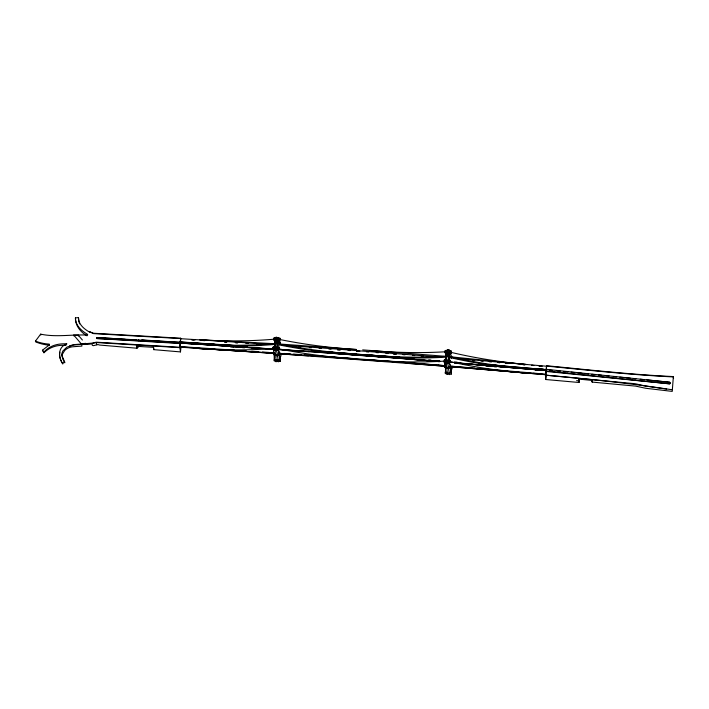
<?xml version="1.0" encoding="UTF-8"?>
<svg xmlns="http://www.w3.org/2000/svg" width="709" height="709" viewBox="0 0 709 709"><rect width="100%" height="100%" fill="white"/><g stroke="black" fill="none" stroke-linecap="round" stroke-linejoin="round"><path stroke-width="1.06" d="M546.533 366.225L453.84 358.231M546.586 366.092C588.816 370.231 630.992 374.831 673.337 376.922L672.229 391.395L645.713 388.275L635.556 386.104L592.192 382.098L592.077 380.432L578.872 379.085L579.102 382.497L545.655 379.51L546.586 365.738C588.798 369.806 630.948 374.609 673.293 376.568L673.55 378.562M545.664 375.167L635.299 383.755L645.465 386.024L666.637 389.073M275.393 347.818L275.438 347.064M446.998 356.21L447.024 355.555M277.325 347.747L277.662 346.435M448.469 360.482L448.646 357.407M546.16 369.868L546.178 369.318L669.766 382.266L669.597 383.844L546.054 371.436L546.01 370.887L669.597 383.835M449.471 360.181L449.612 357.469A207.985 76.058 6.1 0 0 504.134 367.138M449.462 364.302L449.603 361.59M450.507 354.057L450.605 352.249M275.641 354.952L275.686 354.287L273.904 354.172L273.39 349.2M277.343 355.085L277.396 354.411L279.116 354.562L278.389 349.572M362.689 349.883L445.146 356.281M62.977 359.543L61.603 354.323L62.817 351.035L66.956 347.082L73.692 345.008L92.223 343.484L96.371 342.536L179.758 347.64L180.201 343.511L96.699 338.512L96.805 337.555L247.095 346.329M96.699 338.512L105.029 338.884L105.127 337.927M105.029 338.884L138.618 340.71L138.725 339.753M180.068 342.775L242.682 346.914M180.157 341.898L242.77 346.036M153.445 346.674L153.773 349.643L180.467 351.912L179.758 346.79L208.49 349.041L179.82 347.153L180.662 338.211L93.455 333.248L89.307 331.652L93.517 333.602L180.724 338.574L180.378 341.8L180.662 338.211M180.467 351.912L181.008 346.878M277.006 349.67L276.935 350.361L274.578 350.255L274.649 349.502L272.938 349.369L273.187 347.091L275.11 347.233M275.854 340.214L273.931 340.063L274.179 337.785L275.881 337.909L275.952 337.227L279.958 338.282M272.947 349.44L273.187 347.091M273.94 340.143L274.179 337.785M276.466 349.794L276.537 349.103L278.238 349.227L278.433 347.685L273.559 347.321L273.417 348.784L275.119 348.872C274.41 350.37 278.353 349.484 275.03 349.564M276.262 338.149L274.551 338.016L274.401 339.487L279.213 339.771M275.216 349.005L273.514 348.881L273.63 347.437M273.736 354.518L273.958 352.426L273.763 354.287M274.808 347.773L275.065 344.025C280.215 341.339 275.34 353.64 277.352 344.007M275.322 343.519L275.526 339.682L277.813 339.664L277.706 343.608L277.963 340.329M274.675 347.685L275.411 343.865M275.136 343.342L275.872 339.522M275.189 349.581L275.11 350.273L276.634 350.521L275.119 350.379M280.037 359.977L280.277 357.699L280.321 361.28L275.881 361.643L275.961 360.952L274.25 360.828L274.507 357.274L274.525 358.267M279.275 354.996L275.376 355.448L275.615 354.305M277.662 338.512L277.715 337.67M277.804 337.608L277.715 338.255L279.373 338.636M276.599 350.379L276.678 349.697M277.449 343.484L277.813 339.664M279.311 353.552L279.931 359.862L278.22 359.729L278.15 360.42L274.401 359.445L274.082 354.784M277.361 347.889L277.379 344.166M277.822 343.546L277.839 339.815M277.414 354.438L278.15 360.42M277.396 355.501L277.511 354.713L279.195 354.695M279.231 339.921L279.426 338.379M278.407 349.962L278.54 348.367M278.619 349.75L278.797 347.827M279.833 338.388L279.612 340.444M276.599 349.608L278.717 349.803L278.956 347.516L277.033 347.375M279.949 338.211L279.718 340.568L277.396 340.293M279.045 354.535L279.231 352.807M279.142 355.2L279.399 352.79L279.107 355.165L279.931 359.862M279.727 358.781L280.011 356.131M280.844 356.317L281.048 354.376M355.998 354.775L382.523 356.999M382.08 356.751L439.5 361.67M446.253 359.968L444.33 359.826L444.1 362.184L447.592 362.37M451.092 350.946C453.317 355.032 442.345 354.287 445.323 350.521L449.462 350.131L449.391 350.822L451.101 351.026M444.446 360.021L444.295 362.131M445.438 350.707L445.279 352.825L445.491 350.858M447.68 361.838L449.391 361.962L449.577 360.42L444.703 360.057L444.561 361.519L446.262 361.608L446.289 362.432M450.419 352.577L445.544 352.178L445.695 350.751L447.406 350.884L447.476 350.193L447.485 351.558M447.769 363.256L446.28 363.15L446.369 361.741L444.658 361.617L444.773 360.172M445.633 352.151L445.766 350.866L447.494 351.15M445.119 365.029L444.897 367.368L446.794 367.413L447.175 372.996L447.255 372.305L445.544 372.181L445.438 366.004L445.553 367.51M445.314 365.17L444.906 367.023M445.961 360.509L446.209 356.76L448.505 356.742L448.664 357.513M446.289 356.078L447.024 352.258L446.59 356.264M445.128 366.899L446.785 367.023L446.581 368.139L448.513 368.503L445.27 367.484L445.394 365.915M445.731 362.99L445.793 362.237M445.819 360.42L446.555 356.6M446.191 360.42L446.581 356.751M446.652 356.069L446.962 352.816M445.571 370.772L445.287 372.73M447.556 351.646L447.609 350.911M451.465 374.006L451.429 370.435L451.465 374.015L449.754 373.882L449.683 374.574L445.403 373.563L445.58 371.862M447.609 362.529L447.725 361.723L449.364 361.812M447.76 363.114L447.751 362.343L449.533 362.299M448.505 356.742L448.132 360.562L446.165 360.261M448.965 356.281L448.593 356.219C450.268 345.177 447.946 360.996 449.267 354.828M445.731 362.99L448.097 363.168L448.159 362.405M448.505 360.624L448.894 356.964M444.534 361.936L445.057 366.916L446.759 367.04L446.688 367.687L450.268 367.297L449.453 362.423M448.567 367.998L448.717 367.608C451.341 369.522 450.259 363.965 450.286 367.936M449.391 361.962L449.577 360.42M448.487 352.524L450.383 352.665L450.569 351.115L448.859 350.99M450.463 353.312L450.569 351.115M448.177 360.11L450.109 360.252L449.869 362.609L447.822 362.432M450.348 367.43L448.655 367.448L448.469 368.414L449.302 373.156L449.364 372.464L451.075 372.588L450.41 366.323M451.252 357.992L451.438 356.246M451.385 358.187L451.589 356.131M450.959 370.692L451.252 367.98M451.075 372.588L450.596 367.732M451.988 369.052L452.2 367.111M546.586 365.738L545.646 374.671L449.719 366.597M545.655 379.51L546.196 374.476M278.22 349.076L278.38 347.942M278.584 349.803L278.841 347.694M278.726 349.874L278.965 347.587M280.277 357.708L280.321 361.28M445.084 352.869L445.332 350.592M445.553 352.213L445.704 350.795M445.651 352.311L445.766 350.866M448.398 367.811L448.487 367.147C447.397 359.942 445.775 362.405 446.617 367.989L448.593 368.131M276.023 360.261L275.828 354.872L273.94 354.553M275.464 355.253C274.489 348.323 276.785 348.27 277.343 355.12L275.535 354.987M274.791 341.844L274.915 343.83M275.881 361.643L275.898 360.367L278.256 360.544L278.54 361.838M447.033 374.379L447.042 373.102L449.409 373.28L449.683 374.574M274.268 359.552L274.25 360.819M277.813 338.282L277.831 338.432M278.158 337.714L276.067 337.413L278.194 337.573M449.302 350.45L447.273 350.299M450.694 351.46L450.977 353.791M450.933 351.265L450.756 353.179M449.949 360.562L449.763 362.485M59.857 352.213C58.652 356.237 60.814 360.544 62.817 363.974C58.138 357.389 57.713 346.861 66.894 343.883C58.2 343.36 49.807 345.407 43.861 352.116L43.94 352.754C49.869 347.02 57.482 344.627 65.981 345.469M279.178 354.943L277.396 354.987M274.472 354.633L274.613 357.398M279.381 340.267L279.878 344.193M276.607 350.131L276.572 348.988L278.282 349.147M450.525 353.002L451.021 356.928M49.524 345.212L47.131 344.955A43.869 40.723 -3 0 1 37.666 342.66L35.618 341.871L35.45 341.118L40.652 334.143C56.055 337.466 71.981 334.267 87.588 335.109L87.615 334.364C81.553 330.961 75.393 325.422 75.438 317.924L78.469 317.605L78.832 321.434M448.62 368.326L446.528 368.184M139.292 346.134L136.943 348.216L99.535 345.044C97.301 343.165 91.532 348.208 92.09 343.803L81.712 344.37L73.78 335.153L78.282 335.206L82.404 340.01M43.94 352.754L42.451 350.193L49.231 345.008L49.276 344.113L46.9 343.909A43.701 40.36 -12.7 0 1 37.48 341.853L35.45 341.118M62.729 363.265L64.661 362.042L61.789 355.174L64.785 350.379A12.922 12 -3 0 1 73.878 346.683L81.907 346.098L81.712 344.37M219.852 340.816L199.725 339.815A208.065 76.147 5.9 0 0 274.489 339.159M221.97 340.923L273.816 343.679M232.818 345.877L241.485 346.338M230.567 346.595L239.234 347.055M241.397 347.171L272.814 348.908M141.809 339.939L242.425 346.134M138.618 340.71L214.694 345.168M179.705 347.277L96.309 342.181L92.17 343.129L73.63 344.654L69.579 345.815M141.711 340.285L148.323 340.683M154.943 341.091L159.348 341.357M168.166 341.889L171.481 342.092M96.805 337.555L113.227 338.548M115.416 338.689L125.263 339.283M129.641 339.549L136.208 339.948M273.816 353.064L198.812 348.536A208.065 75.987 6.5 0 0 273.506 348.491M242.806 342.562L180.609 338.698M195.019 339.992L191.705 339.779L193.912 339.939M202.739 340.497L204.936 340.639M224.558 341.924L226.712 342.066M237.48 342.766L235.326 342.624L237.488 342.819M180.299 342.624L180.219 342.075L214.774 344.37M232.791 346.054L237.098 346.338M180.121 343.023L180.192 343.581L180.121 343.023L214.322 345.256M214.278 345.248L242.318 347.082M230.54 346.869L233.766 347.082M179.74 346.595L234.404 350.157M545.62 375.167L545.646 375.167C587.929 378.881 630.097 383.303 672.017 389.755M242.762 342.562L266.566 344.14M246.112 343.333L248.265 343.475L246.112 343.395M256.915 344.051L259.077 344.193M224.567 341.968L226.72 342.11M242.779 346.222L244.968 346.364M180.113 343.041L266.469 348.615M214.694 345.318L272.921 349.209M242.389 347.64L244.543 347.782M252.112 348.287L255.346 348.5M241.902 350.654L246.262 350.937M251.642 351.292L258.147 351.726M262.436 352.01L268.986 352.453M283.742 345.301L332.069 348.704M266.451 348.509L272.371 348.801M280.188 349.457L287.951 349.98M266.052 348.66L272.921 349.058M280.037 349.608L287.969 350.086M280.445 349.723L309.151 351.726M278.584 353.1L280.897 353.259M283.954 353.463L287.198 353.685M274.525 353.374L210.697 349.165L274.534 353.454M288.129 346.152L291.31 346.373M298.719 346.887L300.838 347.038M287.03 349.927L309.133 351.46M287.553 350.113L309.151 351.567M287.172 353.685L290.38 353.906M293.544 354.128L300.971 354.642M304.126 354.863L310.56 355.315M308.459 355.812L278.867 353.747L445.341 366.234M309.31 347.632L311.481 347.782M319.094 348.332L321.266 348.482M328.879 349.032L331.05 349.183M312.483 350.822L332.051 352.222M312.492 350.999L316.861 351.309M319.015 351.469L332.078 352.408M318.713 351.894L320.885 352.054M326.317 352.444L330.669 352.754M308.211 351.407L331.972 353.215M308.752 351.593L382.523 357.15M313.812 355.546L406.266 362.512M332.06 348.704L438.543 356.964M337.457 349.661L340.648 349.892M348.092 350.441L350.211 350.601M337.466 349.759L339.593 349.918M331.13 352.213L356.521 354.03M332.042 352.302L412.478 358.532M336.013 353.144L338.14 353.304M331.041 353.047L439.5 361.519M331.582 353.233L356.432 355.023M331.271 357.354L381.814 361.147M447.113 350.033L449.471 350.211M277.751 337.821L276.324 337.457L276.35 338.415L274.622 338.131L274.48 339.416M447.556 350.459L448.859 350.406M277.423 343.324L275.509 343.333M446.635 355.918L448.593 356.219M276.962 347.667L275.039 347.685M275.544 347.729L273.559 347.321M446.688 360.464L444.703 360.057M446.431 362.246L444.649 362.334M276.67 349.697L278.371 349.821M446.28 362.432L447.618 362.529M274.569 350.184L276.953 350.432M445.713 362.919L448.088 363.097M450.8 366.73L450.773 366.97M448.248 366.792L450.215 367.271M273.842 354.438L275.544 354.562M444.986 367.173L446.697 367.297M273.851 354.624L275.65 354.677M448.54 367.723L450.25 367.847M277.467 355.315L275.393 355.156M448.62 368.051L446.546 367.891M275.438 355.404L277.529 355.501M356.592 351.07L359.888 351.318M366.464 351.824L368.627 351.983M376.195 352.559L378.358 352.728M356.609 351.177L358.781 351.336M356.148 354.083L382.603 356.015M399.69 357.318L369.788 355.067A207.799 75.987 6.1 0 0 444.561 356.414M401.87 357.478L413.834 358.399M385.873 353.304L388 353.472M396.526 354.146L393.327 353.888L395.471 354.154M402.916 354.642L405.043 354.81M382.231 356.069L410.298 358.178M383.365 356.707L385.492 356.875M392.946 357.46L396.145 357.708M410.289 358.258L413.551 358.444M428.741 359.844L430.921 360.012M437.418 360.544L439.607 360.713M440.174 361.298L369.699 355.9A207.799 75.987 6.1 0 0 445.465 357.185L445.934 360.854M409.518 363.407L445.385 366.296M412.541 355.404L414.712 355.581M421.217 356.113L423.388 356.29M429.902 356.813L432.073 356.99M409.926 358.24L412.221 358.426M454.469 361.936L457.11 362.157M454.832 362.778L545.957 370.55L454.451 362.84M454.832 362.928L545.957 370.55M409.82 359.197L439.261 361.581M409.447 362.76L438.765 365.144M449.763 366.659L545.646 374.671L545.576 374.148L533.895 373.147M474.711 360.553L472.522 360.376L474.578 360.509M497.736 362.476L499.925 362.654L497.842 362.467M479.009 363.859L502.034 365.702M483.405 364.329L546.152 369.681M438.738 365.135L445.42 365.693M451.881 366.225L474.888 368.139M480.959 361.041L483.095 361.227M489.414 361.758L491.514 361.936M539.062 365.95L542.252 366.225M534.728 368.45L546.045 369.664L483.042 364.266M534.719 368.529L546.054 369.593M480.844 364.08L478.424 363.877L480.693 364.151M487.978 365.232L491.133 365.498M534.63 369.336L545.939 370.293M485.78 366.012L487.881 366.19M494.191 366.721L496.291 366.899M533.921 373.147L485.373 369.026M476.882 368.308L482.563 368.786M539.07 365.977L541.197 366.163M535.392 370.231L537.519 370.408M450.339 366.198L525.821 373.067A207.985 76.155 5.6 0 1 449.595 361.59M549.404 370.169L552.657 370.47M556.999 370.869L560.243 371.17M563.495 371.472L567.838 371.87M534.639 369.442L546.063 370.479M670.466 383.587L669.633 383.507M576.603 380.653L578.996 380.875M451.332 362.175L496.938 366.58M450.357 356.769L526.734 364.55A207.985 75.996 6.4 0 1 450.596 352.258M482.873 364.364L492.666 365.321M605.956 375.752L609.164 376.08M613.436 376.523L616.635 376.842M619.843 377.17L623.043 377.498M626.251 377.826L630.523 378.26M633.731 378.588L635.867 378.81M640.236 379.253L644.614 379.705M646.803 379.927L669.766 382.275M571.108 372.207L574.387 372.535M577.658 372.872L582.027 373.315M584.216 373.537L588.585 373.989M591.855 374.317L595.135 374.653M598.405 374.99L601.684 375.318M669.73 382.55L670.182 382.603M89.369 332.007C84.052 328.994 78.38 324.261 78.469 317.605M86.985 335.818C80.596 332.113 75.189 325.661 75.438 317.924M274.383 339.895L274.791 341.844M273.08 349.342L273.302 347.277M450.188 364.718L450.454 365.552M280.037 342.677L280.294 343.511M42.451 350.193L43.861 352.116M63.42 360.349L64.749 362.778L64.661 362.042M274.543 338.353L274.72 338.893M449.4 373.28L449.577 373.732M278.256 360.544L278.424 361.005M278.672 351.868L278.309 349.697M79.089 322.24L79.585 323.853M274.454 344.432L275.491 348.146M40.652 334.143L40.847 335.02M591.82 380.015L592.183 382.071L592.05 380.113M447.246 354.332L447.087 353.392L447.618 356.343L447.459 355.404M136.571 345.425L136.943 348.216L136.775 346.32L153.569 347.339L153.773 349.643M279.683 340.373L280.161 344.051L356.459 349.502A207.799 75.987 6.1 0 1 279.55 339.46M279.204 349.386L278.602 344.796A207.799 75.987 6.1 0 0 355.501 354.837M278.566 348.784L279.169 353.383L355.466 358.834A207.799 75.987 6.1 0 1 278.557 348.793M450.694 351.939L450.525 353.25M450.499 351.212L448.806 351.247L448.948 350.343M448.398 367.173L448.496 367.856M445.704 352.772L446.058 356.556M445.287 372.721L445.403 373.563M180.228 342.075L180.299 342.633M446.005 355.439L445.536 351.77A207.799 75.987 6.1 0 1 369.779 350.476M444.658 362.015L445.137 365.693L368.786 359.826A207.799 75.987 6.1 0 0 444.552 361.111M96.371 342.536L96.619 344.76M85.151 343.2L85.257 344.131M78.282 335.206L78.362 335.986M73.78 335.153L73.869 335.898M578.845 378.845L579.067 382.302M273.585 343.697A208.065 76.12 6 0 1 223.415 345.159M274.463 344.441A208.065 76.12 6 0 1 223.326 345.992M506.386 366.571A207.985 76.058 6.1 0 1 449.692 356.645M355.59 354.004A207.799 75.987 6.1 0 1 278.681 343.971M278.548 348.03L278.327 349.874L278.548 348.03M279.452 352.701L279.319 355.049L279.452 352.701M450.64 365.729L450.401 367.758L450.685 365.693M276.554 340.701L276.342 343.599L276.554 340.701M277.379 355.767L275.571 355.369L277.361 355.767M465.946 359.826L463.757 359.649L465.937 359.782M508.654 363.389L505.384 363.105L508.654 363.389M525.006 364.781L522.825 364.594L525.006 364.763M533.717 365.525L531.546 365.339L533.717 365.498"/></g></svg>
